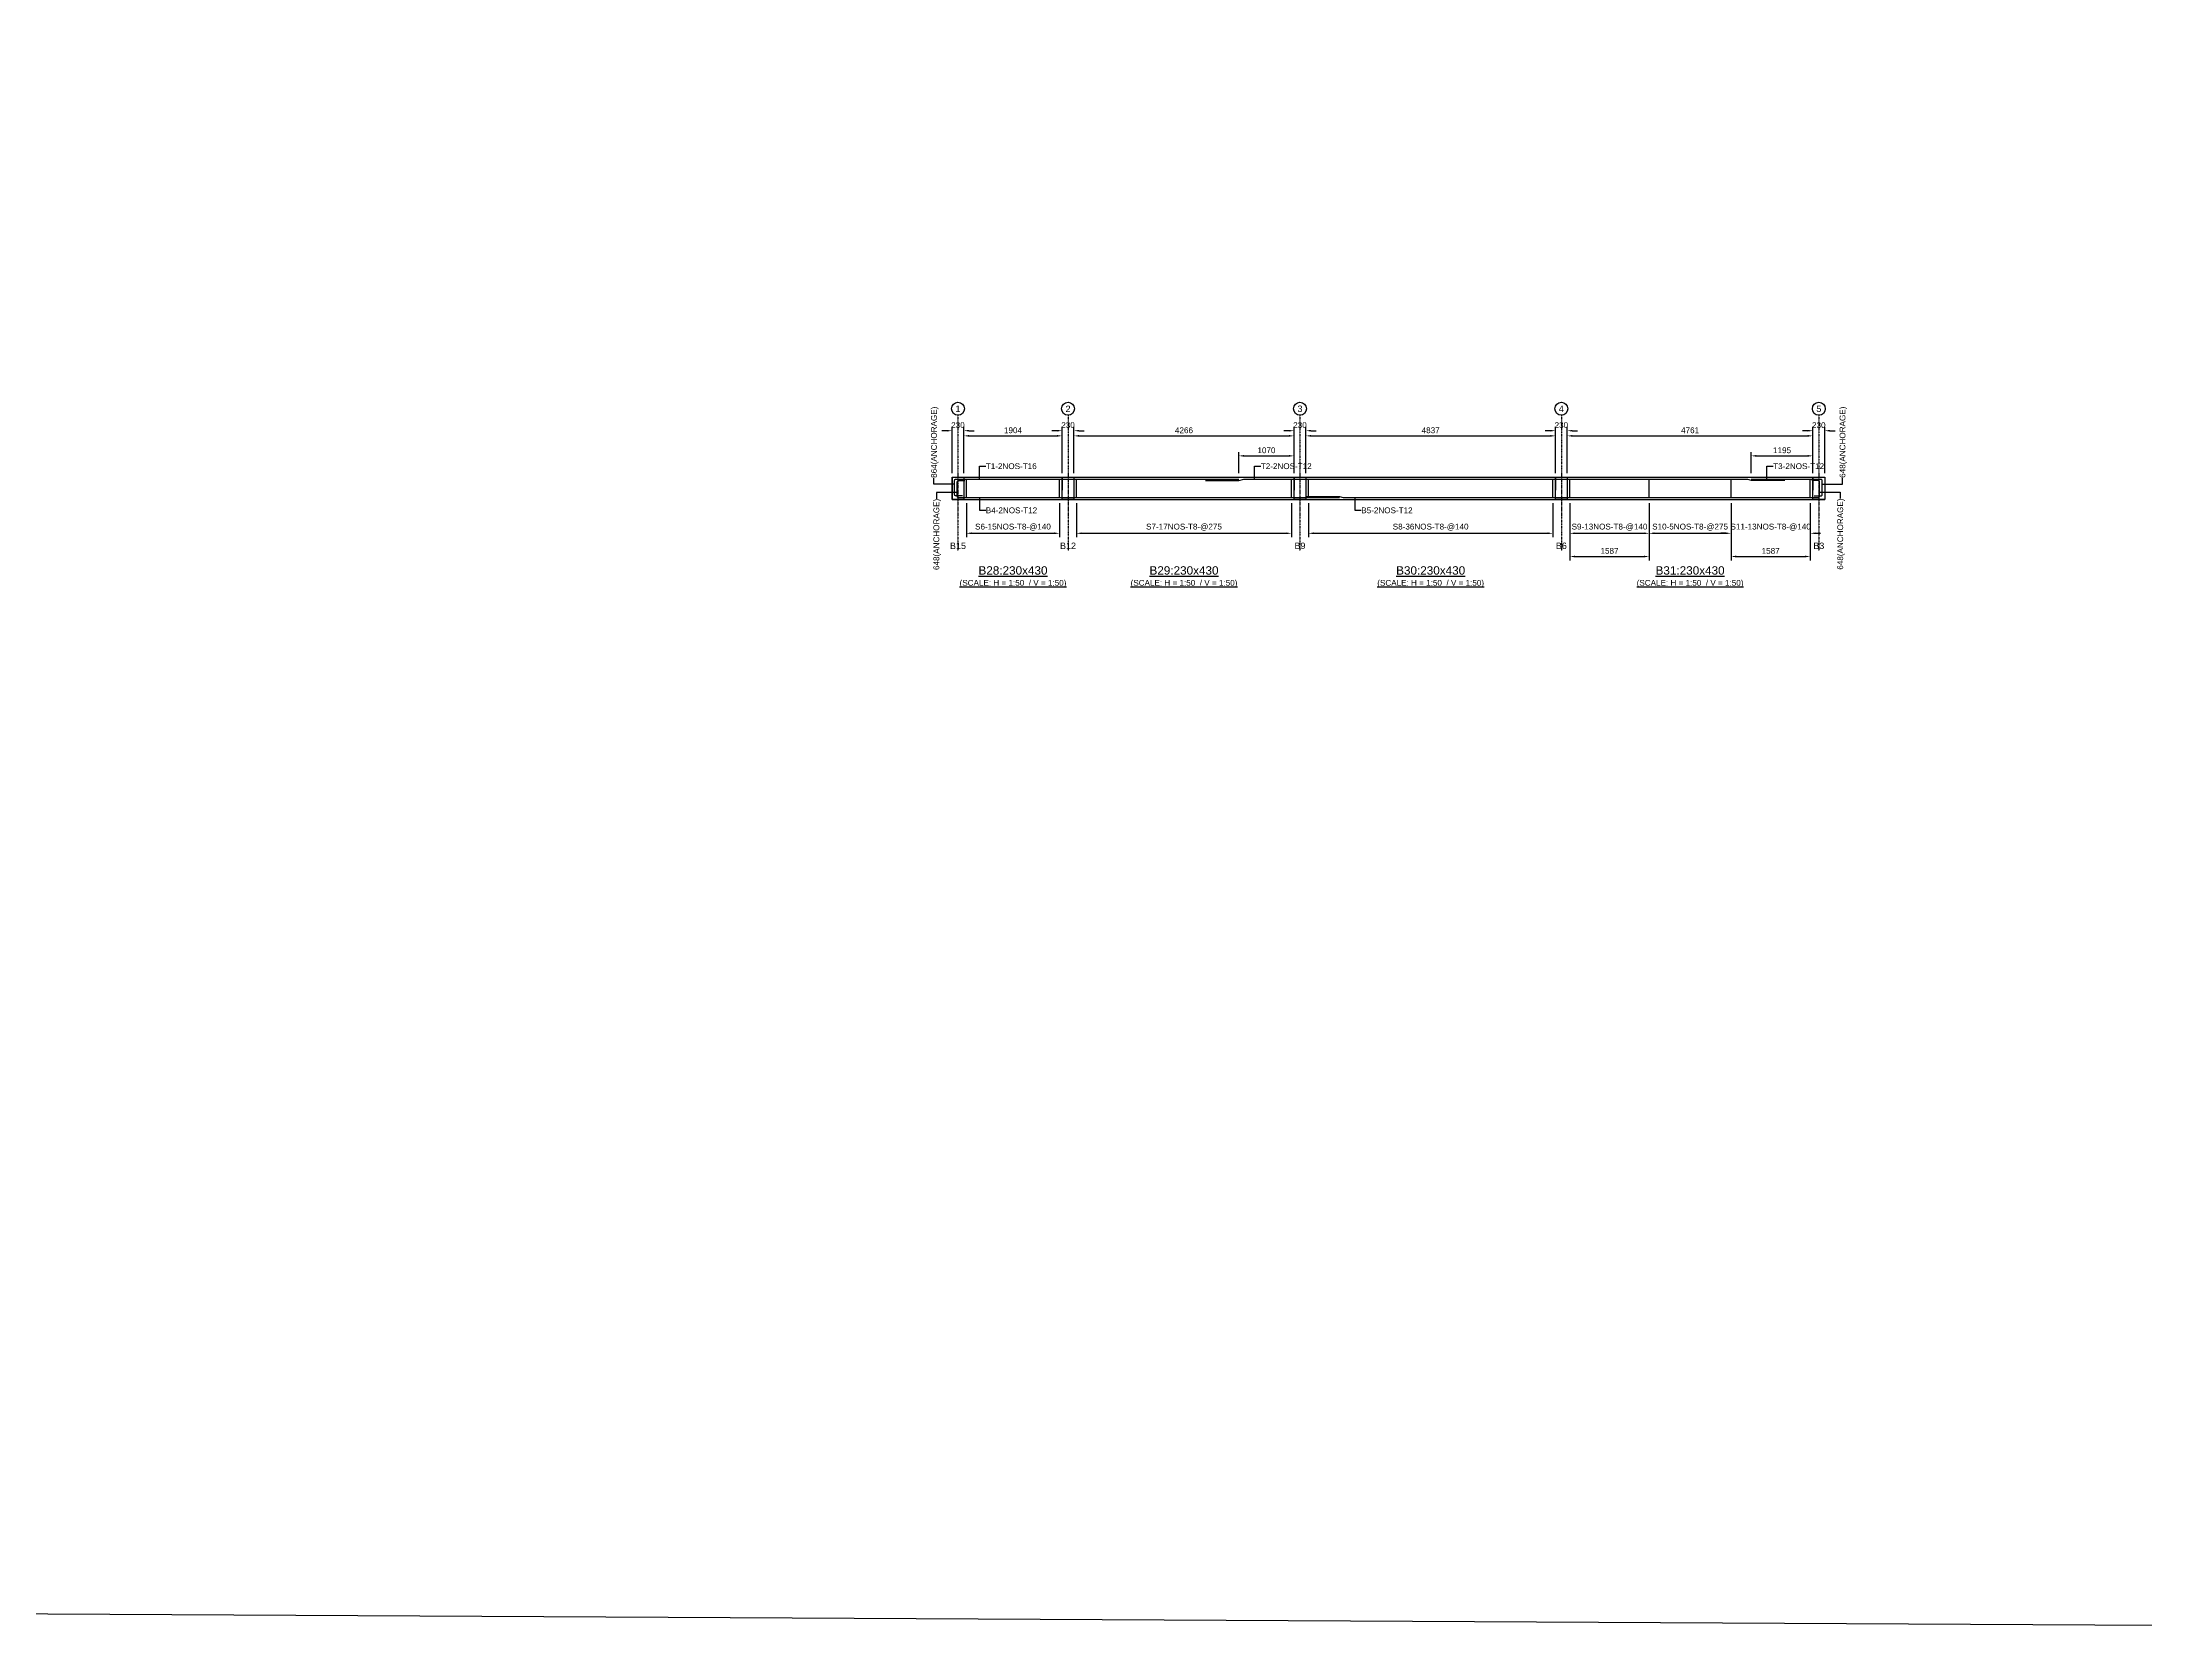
# Model space of a CAD drawing. Header units: inches. Extents: x -816171 to 9366335, y -450961 to 689132.
# Drawn here: x 2750361 to 2831927, y 139179 to 200981 of the extents above; entities that cross this region are included whole.
import ezdxf
from ezdxf.enums import TextEntityAlignment as Align

# ---------------------------------------------------------------- set-up
doc = ezdxf.new("R2010")
doc.units = ezdxf.units.IN
doc.header["$MEASUREMENT"] = 0
doc.linetypes.add('SCCenter', pattern=[1.2, 0.5, -0.3, 0.1, -0.3])
doc.linetypes.add('SCHidden', pattern=[1000, 500, -500])
for name, color, linetype in [('Concrete Line', 2, 'Continuous'), ('Dimension', 31, 'Continuous'), ('Grid', 8, 'Continuous'), ('Labels', 4, 'Continuous'), ('Labels_Support', 4, 'Continuous'), ('Link', 225, 'Continuous'), ('Reinforcement', 130, 'Continuous'), ('Text', 31, 'Continuous')]:
    doc.layers.add(name, color=color, linetype=linetype)
doc.styles.add('SC-SansSerif', font='SansSerif')
doc.styles.get("Standard").update_dxf_attribs({"font": 'txt.shx'})
doc.dimstyles.new('SCBBSDimStyl', dxfattribs={"dimtxt": 225, "dimasz": 200, "dimexe": 150, "dimexo": 150, "dimgap": 100, "dimtad": 1, "dimtoh": 1, "dimdec": 0, "dimzin": 0, "dimdsep": 46, "dimtxsty": 'SC-SansSerif', "dimcen": 0.09, "dimclrd": 8, "dimclre": 8, "dimclrt": 31, "dimadec": 0, "dimazin": 0, "dimtfac": 1, "dimtdec": 0, "dimtix": 1, "dimtofl": 0, "dimtmove": 0, "dimatfit": 3, "dimfxl": 1, "dimtolj": 1, "dimtzin": 0, "dimarcsym": 0})
doc.dimstyles.get("Standard").update_dxf_attribs({"dimtxt": 0.18, "dimasz": 0.18, "dimexe": 0.18, "dimexo": 0.0625, "dimgap": 0.09, "dimtad": 0, "dimtih": 1, "dimtoh": 1, "dimdec": 4, "dimzin": 0, "dimdsep": 46, "dimtxsty": 'Standard', "dimcen": 0.09, "dimadec": 0, "dimazin": 0, "dimtfac": 1, "dimtdec": 4, "dimtofl": 0, "dimtmove": 0, "dimatfit": 3, "dimfxl": 1, "dimtolj": 1, "dimtzin": 0, "dimarcsym": 0})

# ---------------------------------------------------------------- blocks, each defined once
blk = doc.blocks.new('*D1013')
at = {"layer": 'DEFPOINTS', "color": 0, "transparency": 16777216}
for p in [(2786199, 183261), (2789807, 183261), (2789807, 181946)]:
    blk.add_point(p, dxfattribs=at)
at = {"layer": 'Dimension', "color": 8, "lineweight": -2, "transparency": 16777216}
for p, q in [((2786199, 183111), (2786199, 181796)), ((2789807, 183111), (2789807, 181796)), ((2786399, 181946), (2789607, 181946))]:
    blk.add_line(p, q, dxfattribs=at)
at = {"layer": 'Dimension', "color": 8, "transparency": 16777216}
for points in [[(2786399, 181980), (2786399, 181913), (2786199, 181946)], [(2789607, 181980), (2789607, 181913), (2789807, 181946)]]:
    blk.add_solid(points, dxfattribs=at)
at = {"layer": 'Dimension', "color": 31, "transparency": 16777216, "insert": (2788003, 182183), "char_height": 225, "attachment_point": 5, "style": 'SC-SansSerif'}
blk.add_mtext('\\A1;S6-15NOS-T8-@140', dxfattribs=at)
blk = doc.blocks.new('*D1014')
at = {"layer": 'DEFPOINTS', "color": 0, "transparency": 16777216}
for p in [(2790467, 183261), (2798799, 183261), (2798799, 181946)]:
    blk.add_point(p, dxfattribs=at)
at = {"layer": 'Dimension', "color": 8, "lineweight": -2, "transparency": 16777216}
for p, q in [((2790467, 183111), (2790467, 181796)), ((2798799, 183111), (2798799, 181796)), ((2790667, 181946), (2798599, 181946))]:
    blk.add_line(p, q, dxfattribs=at)
at = {"layer": 'Dimension', "color": 8, "transparency": 16777216}
for points in [[(2790667, 181980), (2790667, 181913), (2790467, 181946)], [(2798599, 181980), (2798599, 181913), (2798799, 181946)]]:
    blk.add_solid(points, dxfattribs=at)
at = {"layer": 'Dimension', "color": 31, "transparency": 16777216, "insert": (2794633, 182183), "char_height": 225, "attachment_point": 5, "style": 'SC-SansSerif'}
blk.add_mtext('\\A1;S7-17NOS-T8-@275', dxfattribs=at)
blk = doc.blocks.new('*D1015')
at = {"layer": 'DEFPOINTS', "color": 0, "transparency": 16777216}
for p in [(2799459, 183261), (2808933, 183261), (2808933, 181946)]:
    blk.add_point(p, dxfattribs=at)
at = {"layer": 'Dimension', "color": 8, "lineweight": -2, "transparency": 16777216}
for p, q in [((2799459, 183111), (2799459, 181796)), ((2808933, 183111), (2808933, 181796)), ((2799659, 181946), (2808733, 181946))]:
    blk.add_line(p, q, dxfattribs=at)
at = {"layer": 'Dimension', "color": 8, "transparency": 16777216}
for points in [[(2799659, 181980), (2799659, 181913), (2799459, 181946)], [(2808733, 181980), (2808733, 181913), (2808933, 181946)]]:
    blk.add_solid(points, dxfattribs=at)
at = {"layer": 'Dimension', "color": 31, "transparency": 16777216, "insert": (2804196, 182183), "char_height": 225, "attachment_point": 5, "style": 'SC-SansSerif'}
blk.add_mtext('\\A1;S8-36NOS-T8-@140', dxfattribs=at)
blk = doc.blocks.new('*D1016')
at = {"layer": 'DEFPOINTS', "color": 0, "transparency": 16777216}
for p in [(2809593, 183261), (2812667, 183261), (2812667, 181946)]:
    blk.add_point(p, dxfattribs=at)
at = {"layer": 'Dimension', "color": 8, "lineweight": -2, "transparency": 16777216}
for p, q in [((2809593, 183111), (2809593, 181796)), ((2812667, 183111), (2812667, 181796)), ((2809793, 181946), (2812467, 181946))]:
    blk.add_line(p, q, dxfattribs=at)
at = {"layer": 'Dimension', "color": 8, "transparency": 16777216}
for points in [[(2809793, 181980), (2809793, 181913), (2809593, 181946)], [(2812467, 181980), (2812467, 181913), (2812667, 181946)]]:
    blk.add_solid(points, dxfattribs=at)
at = {"layer": 'Dimension', "color": 31, "transparency": 16777216, "insert": (2811130, 182183), "char_height": 225, "attachment_point": 5, "style": 'SC-SansSerif'}
blk.add_mtext('\\A1;S9-13NOS-T8-@140', dxfattribs=at)
blk = doc.blocks.new('*D1017')
at = {"layer": 'DEFPOINTS', "color": 0, "transparency": 16777216}
for p in [(2809593, 183261), (2812667, 183261), (2812667, 181046)]:
    blk.add_point(p, dxfattribs=at)
at = {"layer": 'Dimension', "color": 8, "lineweight": -2, "transparency": 16777216}
for p, q in [((2809593, 183111), (2809593, 180896)), ((2812667, 183111), (2812667, 180896)), ((2809793, 181046), (2812467, 181046))]:
    blk.add_line(p, q, dxfattribs=at)
at = {"layer": 'Dimension', "color": 8, "transparency": 16777216}
for points in [[(2809793, 181080), (2809793, 181013), (2809593, 181046)], [(2812467, 181080), (2812467, 181013), (2812667, 181046)]]:
    blk.add_solid(points, dxfattribs=at)
at = {"layer": 'Dimension', "color": 31, "transparency": 16777216, "insert": (2811130, 181262), "char_height": 225, "attachment_point": 5, "style": 'SC-SansSerif'}
blk.add_mtext('\\A1;1587', dxfattribs=at)
blk = doc.blocks.new('*D1018')
at = {"layer": 'DEFPOINTS', "color": 0, "transparency": 16777216}
for p in [(2812667, 183261), (2815841, 183261), (2815841, 181946)]:
    blk.add_point(p, dxfattribs=at)
at = {"layer": 'Dimension', "color": 8, "lineweight": -2, "transparency": 16777216}
for p, q in [((2812667, 183111), (2812667, 181796)), ((2815841, 183111), (2815841, 181796)), ((2812867, 181946), (2815641, 181946))]:
    blk.add_line(p, q, dxfattribs=at)
at = {"layer": 'Dimension', "color": 8, "transparency": 16777216}
for points in [[(2812867, 181980), (2812867, 181913), (2812667, 181946)], [(2815641, 181980), (2815641, 181913), (2815841, 181946)]]:
    blk.add_solid(points, dxfattribs=at)
at = {"layer": 'Dimension', "color": 31, "transparency": 16777216, "insert": (2814254, 182183), "char_height": 225, "attachment_point": 5, "style": 'SC-SansSerif'}
blk.add_mtext('\\A1;S10-5NOS-T8-@275', dxfattribs=at)
blk = doc.blocks.new('*D1019')
at = {"layer": 'DEFPOINTS', "color": 0, "transparency": 16777216}
for p in [(2815841, 183261), (2818915, 183261), (2818915, 181946)]:
    blk.add_point(p, dxfattribs=at)
at = {"layer": 'Dimension', "color": 8, "lineweight": -2, "transparency": 16777216}
for p, q in [((2815841, 183111), (2815841, 181796)), ((2818915, 183111), (2818915, 181796)), ((2815641, 181946), (2815441, 181946)), ((2819115, 181946), (2819315, 181946))]:
    blk.add_line(p, q, dxfattribs=at)
at = {"layer": 'Dimension', "color": 8, "transparency": 16777216}
for points in [[(2815641, 181980), (2815641, 181913), (2815841, 181946)], [(2819115, 181980), (2819115, 181913), (2818915, 181946)]]:
    blk.add_solid(points, dxfattribs=at)
at = {"layer": 'Dimension', "color": 31, "transparency": 16777216, "insert": (2817378, 182183), "char_height": 225, "attachment_point": 5, "style": 'SC-SansSerif'}
blk.add_mtext('\\A1;S11-13NOS-T8-@140', dxfattribs=at)
blk = doc.blocks.new('*D1020')
at = {"layer": 'DEFPOINTS', "color": 0, "transparency": 16777216}
for p in [(2815841, 183261), (2818915, 183261), (2818915, 181046)]:
    blk.add_point(p, dxfattribs=at)
at = {"layer": 'Dimension', "color": 8, "lineweight": -2, "transparency": 16777216}
for p, q in [((2815841, 183111), (2815841, 180896)), ((2818915, 183111), (2818915, 180896)), ((2816041, 181046), (2818715, 181046))]:
    blk.add_line(p, q, dxfattribs=at)
at = {"layer": 'Dimension', "color": 8, "transparency": 16777216}
for points in [[(2816041, 181080), (2816041, 181013), (2815841, 181046)], [(2818715, 181080), (2818715, 181013), (2818915, 181046)]]:
    blk.add_solid(points, dxfattribs=at)
at = {"layer": 'Dimension', "color": 31, "transparency": 16777216, "insert": (2817378, 181262), "char_height": 225, "attachment_point": 5, "style": 'SC-SansSerif'}
blk.add_mtext('\\A1;1587', dxfattribs=at)
blk = doc.blocks.new('*D1021')
at = {"layer": 'DEFPOINTS', "color": 0, "transparency": 16777216}
for p in [(2798900, 184946), (2796760, 184121), (2798900, 184121)]:
    blk.add_point(p, dxfattribs=at)
at = {"layer": 'Dimension', "color": 8, "lineweight": -2, "transparency": 16777216}
for p, q in [((2796760, 184271), (2796760, 185096)), ((2796960, 184946), (2798700, 184946)), ((2798900, 184271), (2798900, 185096))]:
    blk.add_line(p, q, dxfattribs=at)
at = {"layer": 'Dimension', "color": 8, "transparency": 16777216}
for points in [[(2796960, 184980), (2796960, 184913), (2796760, 184946)], [(2798700, 184980), (2798700, 184913), (2798900, 184946)]]:
    blk.add_solid(points, dxfattribs=at)
at = {"layer": 'Dimension', "color": 31, "transparency": 16777216, "insert": (2797830, 185162), "char_height": 225, "attachment_point": 5, "style": 'SC-SansSerif'}
blk.add_mtext('\\A1;1070', dxfattribs=at)
blk = doc.blocks.new('*D1022')
at = {"layer": 'DEFPOINTS', "color": 0, "transparency": 16777216}
for p in [(2819015, 184946), (2816625, 184121), (2819015, 184121)]:
    blk.add_point(p, dxfattribs=at)
at = {"layer": 'Dimension', "color": 8, "lineweight": -2, "transparency": 16777216}
for p, q in [((2816625, 184271), (2816625, 185096)), ((2816825, 184946), (2818815, 184946)), ((2819015, 184271), (2819015, 185096))]:
    blk.add_line(p, q, dxfattribs=at)
at = {"layer": 'Dimension', "color": 8, "transparency": 16777216}
for points in [[(2816825, 184980), (2816825, 184913), (2816625, 184946)], [(2818815, 184980), (2818815, 184913), (2819015, 184946)]]:
    blk.add_solid(points, dxfattribs=at)
at = {"layer": 'Dimension', "color": 31, "transparency": 16777216, "insert": (2817820, 185162), "char_height": 225, "attachment_point": 5, "style": 'SC-SansSerif'}
blk.add_mtext('\\A1;1195', dxfattribs=at)
blk = doc.blocks.new('*D949')
at = {"layer": 'DEFPOINTS', "color": 0, "transparency": 16777216}
for p in [(2789907, 185721), (2786099, 184121), (2789907, 184121)]:
    blk.add_point(p, dxfattribs=at)
at = {"layer": 'Dimension', "color": 8, "lineweight": -2, "transparency": 16777216}
for p, q in [((2786099, 184271), (2786099, 185871)), ((2786299, 185721), (2789707, 185721)), ((2789907, 184271), (2789907, 185871))]:
    blk.add_line(p, q, dxfattribs=at)
at = {"layer": 'Dimension', "color": 8, "transparency": 16777216}
for points in [[(2786299, 185755), (2786299, 185688), (2786099, 185721)], [(2789707, 185755), (2789707, 185688), (2789907, 185721)]]:
    blk.add_solid(points, dxfattribs=at)
at = {"layer": 'Dimension', "color": 31, "transparency": 16777216, "insert": (2788003, 185937), "char_height": 225, "attachment_point": 5, "style": 'SC-SansSerif'}
blk.add_mtext('\\A1;1904', dxfattribs=at)
blk = doc.blocks.new('*D950')
at = {"layer": 'DEFPOINTS', "color": 0, "transparency": 16777216}
for p in [(2798899, 185721), (2790367, 184121), (2798899, 184121)]:
    blk.add_point(p, dxfattribs=at)
at = {"layer": 'Dimension', "color": 8, "lineweight": -2, "transparency": 16777216}
for p, q in [((2790367, 184271), (2790367, 185871)), ((2790567, 185721), (2798699, 185721)), ((2798899, 184271), (2798899, 185871))]:
    blk.add_line(p, q, dxfattribs=at)
at = {"layer": 'Dimension', "color": 8, "transparency": 16777216}
for points in [[(2790567, 185755), (2790567, 185688), (2790367, 185721)], [(2798699, 185755), (2798699, 185688), (2798899, 185721)]]:
    blk.add_solid(points, dxfattribs=at)
at = {"layer": 'Dimension', "color": 31, "transparency": 16777216, "insert": (2794633, 185937), "char_height": 225, "attachment_point": 5, "style": 'SC-SansSerif'}
blk.add_mtext('\\A1;4266', dxfattribs=at)
blk = doc.blocks.new('*D951')
at = {"layer": 'DEFPOINTS', "color": 0, "transparency": 16777216}
for p in [(2809033, 185721), (2799359, 184121), (2809033, 184121)]:
    blk.add_point(p, dxfattribs=at)
at = {"layer": 'Dimension', "color": 8, "lineweight": -2, "transparency": 16777216}
for p, q in [((2799359, 184271), (2799359, 185871)), ((2799559, 185721), (2808833, 185721)), ((2809033, 184271), (2809033, 185871))]:
    blk.add_line(p, q, dxfattribs=at)
at = {"layer": 'Dimension', "color": 8, "transparency": 16777216}
for points in [[(2799559, 185755), (2799559, 185688), (2799359, 185721)], [(2808833, 185755), (2808833, 185688), (2809033, 185721)]]:
    blk.add_solid(points, dxfattribs=at)
at = {"layer": 'Dimension', "color": 31, "transparency": 16777216, "insert": (2804196, 185937), "char_height": 225, "attachment_point": 5, "style": 'SC-SansSerif'}
blk.add_mtext('\\A1;4837', dxfattribs=at)
blk = doc.blocks.new('*D952')
at = {"layer": 'DEFPOINTS', "color": 0, "transparency": 16777216}
for p in [(2819015, 185721), (2809493, 184121), (2819015, 184121)]:
    blk.add_point(p, dxfattribs=at)
at = {"layer": 'Dimension', "color": 8, "lineweight": -2, "transparency": 16777216}
for p, q in [((2809493, 184271), (2809493, 185871)), ((2809693, 185721), (2818815, 185721)), ((2819015, 184271), (2819015, 185871))]:
    blk.add_line(p, q, dxfattribs=at)
at = {"layer": 'Dimension', "color": 8, "transparency": 16777216}
for points in [[(2809693, 185755), (2809693, 185688), (2809493, 185721)], [(2818815, 185755), (2818815, 185688), (2819015, 185721)]]:
    blk.add_solid(points, dxfattribs=at)
at = {"layer": 'Dimension', "color": 31, "transparency": 16777216, "insert": (2814254, 185937), "char_height": 225, "attachment_point": 5, "style": 'SC-SansSerif'}
blk.add_mtext('\\A1;4761', dxfattribs=at)
blk = doc.blocks.new('*D953')
at = {"layer": 'DEFPOINTS', "color": 0, "transparency": 16777216}
for p in [(2786099, 185921), (2785639, 184121), (2786099, 184121)]:
    blk.add_point(p, dxfattribs=at)
at = {"layer": 'Dimension', "color": 8, "lineweight": -2, "transparency": 16777216}
for p, q in [((2785639, 184271), (2785639, 186071)), ((2786099, 184271), (2786099, 186071)), ((2785439, 185921), (2785239, 185921)), ((2786299, 185921), (2786499, 185921))]:
    blk.add_line(p, q, dxfattribs=at)
at = {"layer": 'Dimension', "color": 8, "transparency": 16777216}
for points in [[(2785439, 185955), (2785439, 185888), (2785639, 185921)], [(2786299, 185955), (2786299, 185888), (2786099, 185921)]]:
    blk.add_solid(points, dxfattribs=at)
at = {"layer": 'Dimension', "color": 31, "transparency": 16777216, "insert": (2785869, 186137), "char_height": 225, "attachment_point": 5, "style": 'SC-SansSerif'}
blk.add_mtext('\\A1;230', dxfattribs=at)
blk = doc.blocks.new('*D954')
at = {"layer": 'DEFPOINTS', "color": 0, "transparency": 16777216}
for p in [(2790367, 185921), (2789907, 184121), (2790367, 184121)]:
    blk.add_point(p, dxfattribs=at)
at = {"layer": 'Dimension', "color": 8, "lineweight": -2, "transparency": 16777216}
for p, q in [((2789907, 184271), (2789907, 186071)), ((2790367, 184271), (2790367, 186071)), ((2789707, 185921), (2789507, 185921)), ((2790567, 185921), (2790767, 185921))]:
    blk.add_line(p, q, dxfattribs=at)
at = {"layer": 'Dimension', "color": 8, "transparency": 16777216}
for points in [[(2789707, 185955), (2789707, 185888), (2789907, 185921)], [(2790567, 185955), (2790567, 185888), (2790367, 185921)]]:
    blk.add_solid(points, dxfattribs=at)
at = {"layer": 'Dimension', "color": 31, "transparency": 16777216, "insert": (2790137, 186137), "char_height": 225, "attachment_point": 5, "style": 'SC-SansSerif'}
blk.add_mtext('\\A1;230', dxfattribs=at)
blk = doc.blocks.new('*D955')
at = {"layer": 'DEFPOINTS', "color": 0, "transparency": 16777216}
for p in [(2799359, 185921), (2798899, 184121), (2799359, 184121)]:
    blk.add_point(p, dxfattribs=at)
at = {"layer": 'Dimension', "color": 8, "lineweight": -2, "transparency": 16777216}
for p, q in [((2798899, 184271), (2798899, 186071)), ((2799359, 184271), (2799359, 186071)), ((2798699, 185921), (2798499, 185921)), ((2799559, 185921), (2799759, 185921))]:
    blk.add_line(p, q, dxfattribs=at)
at = {"layer": 'Dimension', "color": 8, "transparency": 16777216}
for points in [[(2798699, 185955), (2798699, 185888), (2798899, 185921)], [(2799559, 185955), (2799559, 185888), (2799359, 185921)]]:
    blk.add_solid(points, dxfattribs=at)
at = {"layer": 'Dimension', "color": 31, "transparency": 16777216, "insert": (2799129, 186137), "char_height": 225, "attachment_point": 5, "style": 'SC-SansSerif'}
blk.add_mtext('\\A1;230', dxfattribs=at)
blk = doc.blocks.new('*D956')
at = {"layer": 'DEFPOINTS', "color": 0, "transparency": 16777216}
for p in [(2809493, 185921), (2809033, 184121), (2809493, 184121)]:
    blk.add_point(p, dxfattribs=at)
at = {"layer": 'Dimension', "color": 8, "lineweight": -2, "transparency": 16777216}
for p, q in [((2809033, 184271), (2809033, 186071)), ((2809493, 184271), (2809493, 186071)), ((2808833, 185921), (2808633, 185921)), ((2809693, 185921), (2809893, 185921))]:
    blk.add_line(p, q, dxfattribs=at)
at = {"layer": 'Dimension', "color": 8, "transparency": 16777216}
for points in [[(2808833, 185955), (2808833, 185888), (2809033, 185921)], [(2809693, 185955), (2809693, 185888), (2809493, 185921)]]:
    blk.add_solid(points, dxfattribs=at)
at = {"layer": 'Dimension', "color": 31, "transparency": 16777216, "insert": (2809263, 186137), "char_height": 225, "attachment_point": 5, "style": 'SC-SansSerif'}
blk.add_mtext('\\A1;230', dxfattribs=at)
blk = doc.blocks.new('*D957')
at = {"layer": 'DEFPOINTS', "color": 0, "transparency": 16777216}
for p in [(2819475, 185921), (2819015, 184121), (2819475, 184121)]:
    blk.add_point(p, dxfattribs=at)
at = {"layer": 'Dimension', "color": 8, "lineweight": -2, "transparency": 16777216}
for p, q in [((2819015, 184271), (2819015, 186071)), ((2819475, 184271), (2819475, 186071)), ((2818815, 185921), (2818615, 185921)), ((2819675, 185921), (2819875, 185921))]:
    blk.add_line(p, q, dxfattribs=at)
at = {"layer": 'Dimension', "color": 8, "transparency": 16777216}
for points in [[(2818815, 185955), (2818815, 185888), (2819015, 185921)], [(2819675, 185955), (2819675, 185888), (2819475, 185921)]]:
    blk.add_solid(points, dxfattribs=at)
at = {"layer": 'Dimension', "color": 31, "transparency": 16777216, "insert": (2819245, 186137), "char_height": 225, "attachment_point": 5, "style": 'SC-SansSerif'}
blk.add_mtext('\\A1;230', dxfattribs=at)

msp = doc.modelspace()

# ---------------------------------------------------------------- linework, layer by layer
msp.add_lwpolyline([(2507663.83403, 392838.94799), (2914115.59183, 390657.34345), (2914115.59183, 139178.61934), (2507663.83403, 141360.22388)], close=True)
at = {"layer": 'Concrete Line'}
for points in [[(2785639.35401, 184121.25141), (2786099.35401, 184121.25141)], [(2785639.35401, 184121.25141), (2785639.35401, 183261.25141)], [(2786099.35401, 184121.25141), (2789907.35401, 184121.25141)], [(2789907.35401, 184121.25141), (2790367.35401, 184121.25141)], [(2790367.35401, 184121.25141), (2798899.35401, 184121.25141)], [(2798899.35401, 184121.25141), (2799359.35401, 184121.25141)], [(2799359.35401, 184121.25141), (2809033.35401, 184121.25141)], [(2809033.35401, 184121.25141), (2809493.35401, 184121.25141)], [(2809493.35401, 184121.25141), (2819015.35401, 184121.25141)], [(2819015.35401, 184121.25141), (2819475.35401, 184121.25141)], [(2819475.35401, 184121.25141), (2819475.35401, 183261.25141)], [(2785639.35401, 183261.25141), (2786099.35401, 183261.25141)], [(2786099.35401, 183261.25141), (2789907.35401, 183261.25141)], [(2789907.35401, 183261.25141), (2790367.35401, 183261.25141)], [(2790367.35401, 183261.25141), (2798899.35401, 183261.25141)], [(2798899.35401, 183261.25141), (2799359.35401, 183261.25141)], [(2799359.35401, 183261.25141), (2809033.35401, 183261.25141)], [(2809033.35401, 183261.25141), (2809493.35401, 183261.25141)], [(2809493.35401, 183261.25141), (2819015.35401, 183261.25141)], [(2819015.35401, 183261.25141), (2819475.35401, 183261.25141)]]:
    msp.add_lwpolyline(points, dxfattribs=at)
for points in [[(2785639.35401, 184121.25141), (2786099.35401, 184121.25141), (2786099.35401, 184121.25141), (2786099.35401, 183261.25141), (2786099.35401, 183261.25141), (2785639.35401, 183261.25141), (2785639.35401, 183261.25141), (2785639.35401, 184121.25141)], [(2789907.35401, 183261.25141), (2789907.35401, 184121.25141), (2789907.35401, 184121.25141), (2790367.35401, 184121.25141), (2790367.35401, 184121.25141), (2790367.35401, 183261.25141), (2790367.35401, 183261.25141), (2789907.35401, 183261.25141)], [(2798899.35401, 183261.25141), (2798899.35401, 184121.25141), (2798899.35401, 184121.25141), (2799359.35401, 184121.25141), (2799359.35401, 184121.25141), (2799359.35401, 183261.25141), (2799359.35401, 183261.25141), (2798899.35401, 183261.25141)], [(2809033.35401, 183261.25141), (2809033.35401, 184121.25141), (2809033.35401, 184121.25141), (2809493.35401, 184121.25141), (2809493.35401, 184121.25141), (2809493.35401, 183261.25141), (2809493.35401, 183261.25141), (2809033.35401, 183261.25141)], [(2819015.35401, 184121.25141), (2819475.35401, 184121.25141), (2819475.35401, 184121.25141), (2819475.35401, 183261.25141), (2819475.35401, 183261.25141), (2819015.35401, 183261.25141), (2819015.35401, 183261.25141), (2819015.35401, 184121.25141)]]:
    msp.add_lwpolyline(points, close=True, dxfattribs=at)
at = {"layer": 'Concrete Line', "linetype": 'SCHidden'}
for points in [[(2785639.35401, 184121.25141), (2786099.35401, 184121.25141), (2786099.35401, 184121.25141), (2786099.35401, 183261.25141), (2786099.35401, 183261.25141), (2785639.35401, 183261.25141), (2785639.35401, 183261.25141), (2785639.35401, 184121.25141)], [(2789907.35401, 183261.25141), (2789907.35401, 184121.25141), (2789907.35401, 184121.25141), (2790367.35401, 184121.25141), (2790367.35401, 184121.25141), (2790367.35401, 183261.25141), (2790367.35401, 183261.25141), (2789907.35401, 183261.25141)], [(2798899.35401, 183261.25141), (2798899.35401, 184121.25141), (2798899.35401, 184121.25141), (2799359.35401, 184121.25141), (2799359.35401, 184121.25141), (2799359.35401, 183261.25141), (2799359.35401, 183261.25141), (2798899.35401, 183261.25141)], [(2809033.35401, 183261.25141), (2809033.35401, 184121.25141), (2809033.35401, 184121.25141), (2809493.35401, 184121.25141), (2809493.35401, 184121.25141), (2809493.35401, 183261.25141), (2809493.35401, 183261.25141), (2809033.35401, 183261.25141)], [(2819015.35401, 184121.25141), (2819475.35401, 184121.25141), (2819475.35401, 184121.25141), (2819475.35401, 183261.25141), (2819475.35401, 183261.25141), (2819015.35401, 183261.25141), (2819015.35401, 183261.25141), (2819015.35401, 184121.25141)]]:
    msp.add_lwpolyline(points, close=True, dxfattribs=at)
at = {"layer": 'Concrete Line', "color": 8, "linetype": 'SCHidden'}
for points in [[(2786099.35401, 184121.25141), (2786099.35401, 183261.25141)], [(2789907.35401, 184121.25141), (2789907.35401, 183261.25141)], [(2790367.35401, 184121.25141), (2790367.35401, 183261.25141)], [(2798899.35401, 184121.25141), (2798899.35401, 183261.25141)], [(2799359.35401, 184121.25141), (2799359.35401, 183261.25141)], [(2809033.35401, 184121.25141), (2809033.35401, 183261.25141)], [(2809493.35401, 184121.25141), (2809493.35401, 183261.25141)], [(2819015.35401, 184121.25141), (2819015.35401, 183261.25141)]]:
    msp.add_lwpolyline(points, dxfattribs=at)
at = {"layer": 'Grid', "linetype": 'SCCenter'}
for p, q in [((2785869.35401, 186521.25141), (2785869.35401, 181261.25141)), ((2790137.35401, 186521.25141), (2790137.35401, 181261.25141)), ((2799129.35401, 186521.25141), (2799129.35401, 181261.25141)), ((2809263.35401, 186521.25141), (2809263.35401, 181261.25141)), ((2819245.35401, 186521.25141), (2819245.35401, 181261.25141))]:
    msp.add_line(p, q, dxfattribs=at)
at = {"layer": 'Grid'}
for centre in [(2785869.35401, 186771.25141), (2790137.35401, 186771.25141), (2799129.35401, 186771.25141), (2809263.35401, 186771.25141), (2819245.35401, 186771.25141)]:
    msp.add_circle(centre, 250, dxfattribs=at)
at = {"layer": 'Link'}
for p, q in [((2786199.35401, 183321.25141), (2786199.35401, 184061.25141)), ((2789807.35401, 183321.25141), (2789807.35401, 184061.25141)), ((2790467.35401, 183321.25141), (2790467.35401, 184061.25141)), ((2798799.35401, 183321.25141), (2798799.35401, 184061.25141)), ((2799459.35401, 183321.25141), (2799459.35401, 184061.25141)), ((2808933.35401, 183321.25141), (2808933.35401, 184061.25141)), ((2809593.35401, 183321.25141), (2809593.35401, 184061.25141)), ((2812667.36036, 183321.25141), (2812667.36036, 184061.25141)), ((2815841.36672, 183321.25141), (2815841.36672, 184061.25141)), ((2818915.35401, 183321.25141), (2818915.35401, 184061.25141))]:
    msp.add_line(p, q, dxfattribs=at)
at = {"layer": 'Reinforcement'}
for points in [[(2786039.35401, 183397.25141), (2785789.35401, 183397.25141, -0.4142135624), (2785739.35401, 183447.25141), (2785739.35401, 183995.25141, -0.4142135624), (2785789.35401, 184045.25141), (2796760.34926, 184045.25141)], [(2786131.35401, 183981.25141), (2785881.35401, 183981.25141, 0.4142135624), (2785831.35401, 183931.25141), (2785831.35401, 183383.25141, 0.4142135624), (2785881.35401, 183333.25141), (2800656.34926, 183333.25141)], [(2799360.34926, 183377.25141), (2800656.34926, 183377.25141), (2800800.34926, 183333.25141), (2819226.85085, 183333.25141, 0.4142132773), (2819276.85085, 183383.25141), (2819276.85085, 183947.25141, 0.4142132773), (2819226.85085, 183997.25141), (2818976.85085, 183997.25141)], [(2816625.3588, 184045.25141), (2819313.3588, 184045.25141, -0.4142135751), (2819363.3588, 183995.25141), (2819363.3588, 183435.25141, -0.4142135751), (2819313.3588, 183385.25141), (2819063.3588, 183385.25141)]]:
    msp.add_lwpolyline(points, format="xyb", dxfattribs=at)
msp.add_lwpolyline([(2795464.34926, 183997.25141), (2796760.34926, 183997.25141), (2796952.34926, 184045.25141), (2816481.3588, 184045.25141), (2816627.43533, 184008.73227), (2817923.43533, 184008.73227)], dxfattribs=at)

# ---------------------------------------------------------------- texts
at = {"layer": 'Grid', "style": 'SC-SansSerif'}
for s, p in [('1', (2785869.35401, 186771.25141)), ('2', (2790137.35401, 186771.25141)), ('3', (2799129.35401, 186771.25141)), ('4', (2809263.35401, 186771.25141)), ('5', (2819245.35401, 186771.25141))]:
    msp.add_text(s, height=250, dxfattribs=at).set_placement(p, align=Align.MIDDLE)
at = {"layer": 'Labels', "style": 'SC-SansSerif'}
for s, p in [('%%uB28:230x430', (2788003.35401, 180246.25141)), ('%%uB29:230x430', (2794633.35401, 180246.25141)), ('%%uB30:230x430', (2804196.35401, 180246.25141)), ('%%uB31:230x430', (2814254.35401, 180246.25141))]:
    msp.add_text(s, height=325, dxfattribs=at).set_placement(p, align=Align.BOTTOM_CENTER)
at = {"layer": 'Labels_Support', "style": 'SC-SansSerif'}
for s, p in [('B15', (2785869.35401, 181261.25141)), ('B12', (2790137.35401, 181261.25141)), ('B9', (2799129.35401, 181261.25141)), ('B6', (2809263.35401, 181261.25141)), ('B3', (2819245.35401, 181261.25141))]:
    msp.add_text(s, height=250, dxfattribs=at).set_placement(p, align=Align.BOTTOM_CENTER)
at = {"layer": 'Text', "style": 'SC-SansSerif'}
for s, p in [('864(ANCHORAGE)', (2784939.35401, 184095.25141)), ('648(ANCHORAGE)', (2820163.35401, 184095.25141))]:
    msp.add_text(s, height=225, rotation=90, dxfattribs=at).set_placement(p, align=Align.MIDDLE_LEFT)
for s, p in [('T1-2NOS-T16', (2786949.35401, 184546.25141)), ('T2-2NOS-T12', (2797610.34926, 184546.25141)), ('T3-2NOS-T12', (2817475.3588, 184546.25141)), ('B4-2NOS-T12', (2786949.35401, 182836.25141)), ('B5-2NOS-T12', (2801506.34926, 182836.25141))]:
    msp.add_text(s, height=225, dxfattribs=at).set_placement(p, align=Align.MIDDLE_LEFT)
for p in [(2785031.35401, 183283.25141), (2820075.35401, 183295.25141)]:
    msp.add_text('648(ANCHORAGE)', height=225, rotation=90, dxfattribs=at).set_placement(p, align=Align.MIDDLE_RIGHT)
for p in [(2788003.35401, 179846.25141), (2794633.35401, 179846.25141), (2804196.35401, 179846.25141), (2814254.35401, 179846.25141)]:
    msp.add_text('%%u(SCALE: H = 1:50  / V = 1:50)', height=225, dxfattribs=at).set_placement(p, align=Align.BOTTOM_CENTER)

# ---------------------------------------------------------------- dimensions: what is measured, and where the dimension line sits
at = {"layer": 'Dimension'}
for base, p1, p2, text, picture, middle in [((2786099.35401, 185921.25141), (2785639.35401, 184121.25141), (2786099.35401, 184121.25141), '230', '*D953', (2785869.35401, 186137.30079)), ((2789907.35401, 185721.25141), (2786099.35401, 184121.25141), (2789907.35401, 184121.25141), '1904', '*D949', (2788003.35401, 185937.14647)), ((2790367.35401, 185921.25141), (2789907.35401, 184121.25141), (2790367.35401, 184121.25141), '230', '*D954', (2790137.35401, 186137.30079)), ((2798899.35401, 185721.25141), (2790367.35401, 184121.25141), (2798899.35401, 184121.25141), '4266', '*D950', (2794633.35401, 185937.30079)), ((2799359.35401, 185921.25141), (2798899.35401, 184121.25141), (2799359.35401, 184121.25141), '230', '*D955', (2799129.35401, 186137.30079)), ((2809033.35401, 185721.25141), (2799359.35401, 184121.25141), (2809033.35401, 184121.25141), '4837', '*D951', (2804196.35401, 185937.30079)), ((2809493.35401, 185921.25141), (2809033.35401, 184121.25141), (2809493.35401, 184121.25141), '230', '*D956', (2809263.35401, 186137.30079)), ((2819015.35401, 185721.25141), (2809493.35401, 184121.25141), (2819015.35401, 184121.25141), '4761', '*D952', (2814254.35401, 185937.30079)), ((2819475.35401, 185921.25141), (2819015.35401, 184121.25141), (2819475.35401, 184121.25141), '230', '*D957', (2819245.35401, 186137.30079)), ((2798900.34931, 184946.25141), (2796760.34931, 184121.25141), (2798900.34931, 184121.25141), '1070', '*D1021', (2797830.34931, 185162.14647)), ((2819014.85881, 184946.25141), (2816624.85881, 184121.25141), (2819014.85881, 184121.25141), '1195', '*D1022', (2817819.85881, 185162.14647)), ((2789807.35401, 181946.25141), (2786199.35401, 183261.25141), (2789807.35401, 183261.25141), 'S6-15NOS-T8-@140', '*D1013', (2788003.35401, 182182.9798)), ((2798799.35401, 181946.25141), (2790467.35401, 183261.25141), (2798799.35401, 183261.25141), 'S7-17NOS-T8-@275', '*D1014', (2794633.35401, 182182.9798)), ((2808933.35401, 181946.25141), (2799459.35401, 183261.25141), (2808933.35401, 183261.25141), 'S8-36NOS-T8-@140', '*D1015', (2804196.35401, 182182.9798)), ((2812667.36041, 181946.25141), (2809593.35401, 183261.25141), (2812667.36041, 183261.25141), 'S9-13NOS-T8-@140', '*D1016', (2811130.35721, 182182.9798)), ((2812667.36041, 181046.25141), (2809593.35401, 183261.25141), (2812667.36041, 183261.25141), '1587', '*D1017', (2811130.35721, 181262.14647)), ((2815841.36671, 181946.25141), (2812667.36041, 183261.25141), (2815841.36671, 183261.25141), 'S10-5NOS-T8-@275', '*D1018', (2814254.36356, 182182.9798)), ((2818915.35401, 181946.25141), (2815841.36671, 183261.25141), (2818915.35401, 183261.25141), 'S11-13NOS-T8-@140', '*D1019', (2817378.36036, 182182.9798)), ((2818915.35401, 181046.25141), (2815841.36671, 183261.25141), (2818915.35401, 183261.25141), '1587', '*D1020', (2817378.36036, 181262.14647))]:
    dim = msp.add_linear_dim(base=base, p1=p1, p2=p2, text=text, dimstyle='SCBBSDimStyl', dxfattribs=at)
    dim.commit()
    dim.dimension.update_dxf_attribs({"geometry": picture, "text_midpoint": middle})

# ---------------------------------------------------------------- leaders
at = {"layer": 'Dimension', "color": 8}
for points in [[(2786699.35401, 184045.25141), (2786699.35401, 184546.25141), (2786949.35401, 184546.25141)], [(2797360.34926, 184045.25141), (2797360.34926, 184546.25141), (2797610.34926, 184546.25141)], [(2817225.3588, 184045.25141), (2817225.3588, 184546.25141), (2817475.3588, 184546.25141)], [(2785739.35401, 183845.25141), (2784939.35401, 183845.25141), (2784939.35401, 184095.25141)], [(2785831.35401, 183533.25141), (2785031.35401, 183533.25141), (2785031.35401, 183283.25141)], [(2819275.35401, 183545.25141), (2820075.35401, 183545.25141), (2820075.35401, 183295.25141)], [(2819363.35401, 183845.25141), (2820163.35401, 183845.25141), (2820163.35401, 184095.25141)], [(2786699.35401, 183333.25141), (2786699.35401, 182836.25141), (2786949.35401, 182836.25141)], [(2801256.34926, 183333.25141), (2801256.34926, 182836.25141), (2801506.34926, 182836.25141)]]:
    msp.add_leader(points, dimstyle='Standard', dxfattribs=at)

doc.saveas('drawing.dxf')
